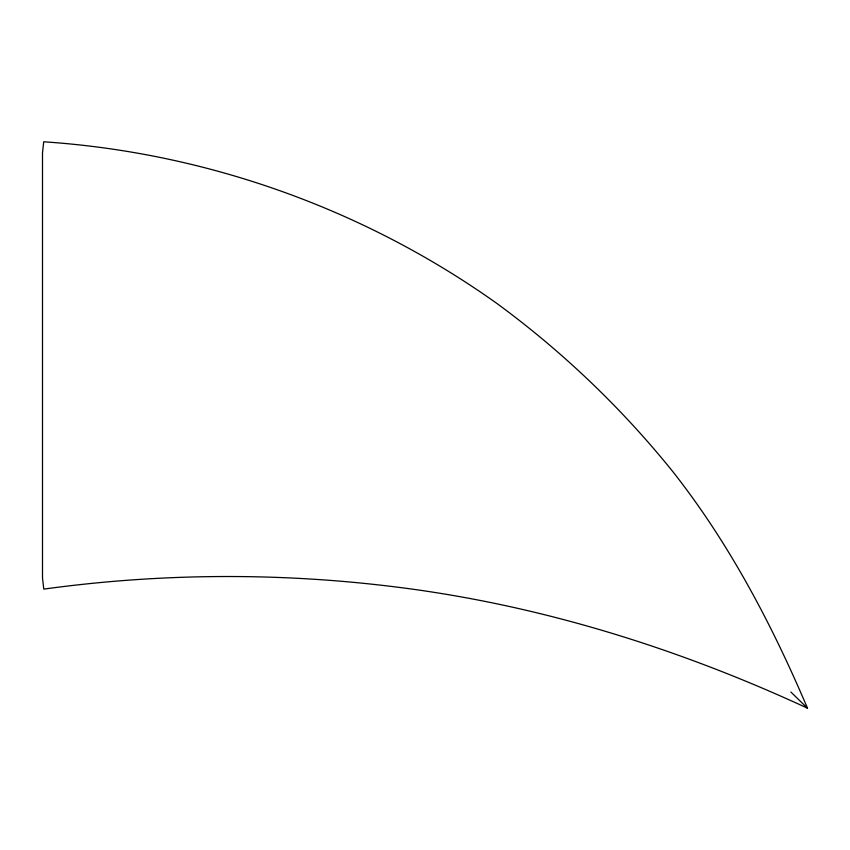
<?xml version="1.0" encoding="UTF-8"?>
<svg xmlns="http://www.w3.org/2000/svg" width="850" height="850" viewBox="0 0 850 850"><rect width="100%" height="100%" fill="white"/><g stroke="black" fill="none" stroke-linecap="round" stroke-linejoin="round"><path stroke-width="1.27" d="M807.5 708.199C684.505 651.291 554.2 609.62 419.889 590.208C295.354 572.326 168.428 571.965 43.786 589.114L42.5 577.979L42.5 152.936L43.722 141.801C206.114 152.564 364.586 209.174 497.123 303.62C562.796 351.826 621.903 408.361 672.987 471.824C729.396 543.543 771.874 624.506 807.5 708.199L790.851 692.017"/></g></svg>
